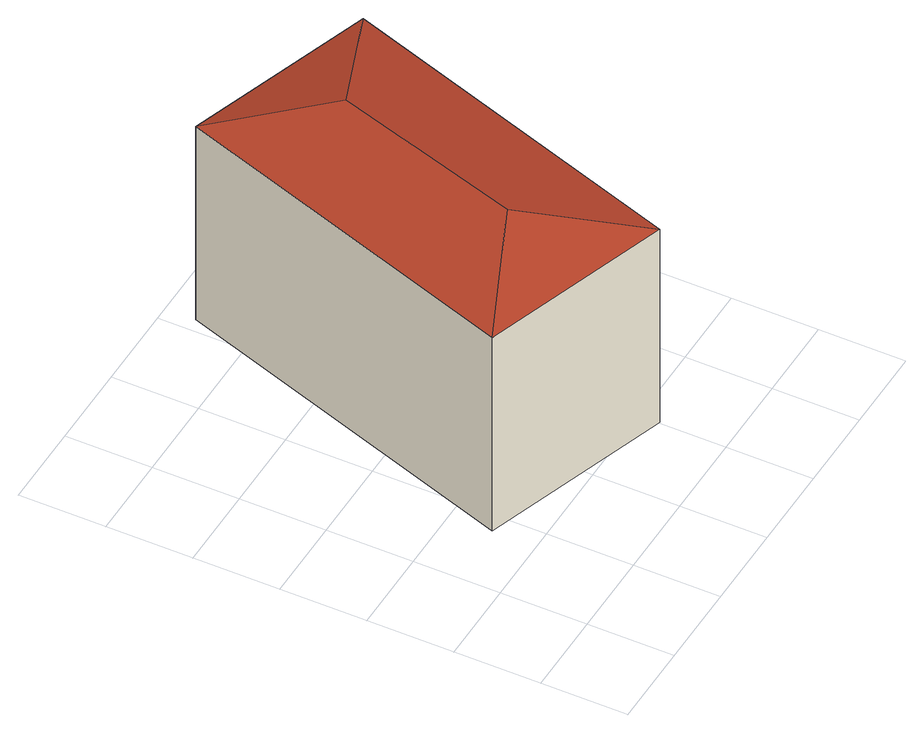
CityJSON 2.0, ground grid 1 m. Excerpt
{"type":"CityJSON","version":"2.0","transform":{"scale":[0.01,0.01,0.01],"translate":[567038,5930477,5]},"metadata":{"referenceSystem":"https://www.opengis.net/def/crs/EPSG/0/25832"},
"CityObjects":{
"building1":{"type":"Building","attributes":{"Grundfläche 2D":"10.248618","Grundhöhe NN":"5.832"},"geometry":[{"type":"Solid","lod":"3","boundaries":[[[[0,1,2]],[[0,3,4,1]],[[3,0,2,5]],[[3,5,4]],[[6,7,2,1]],[[7,8,5,2]],[[8,9,4,5]],[[9,6,1,4]],[[9,8,7,6]]]],"semantics":{"surfaces":[{"type":"RoofSurface"},{"type":"WallSurface"},{"type":"GroundSurface"}],"values":[[0,0,0,0,1,1,1,1,2]]}}]}
},
"vertices":[
[230,214,376],[79,151,349],[302,77,349],[298,435,376],[217,565,349],[440,491,349],[79,151,83],[302,77,83],[440,491,83],[217,565,83]
]}
